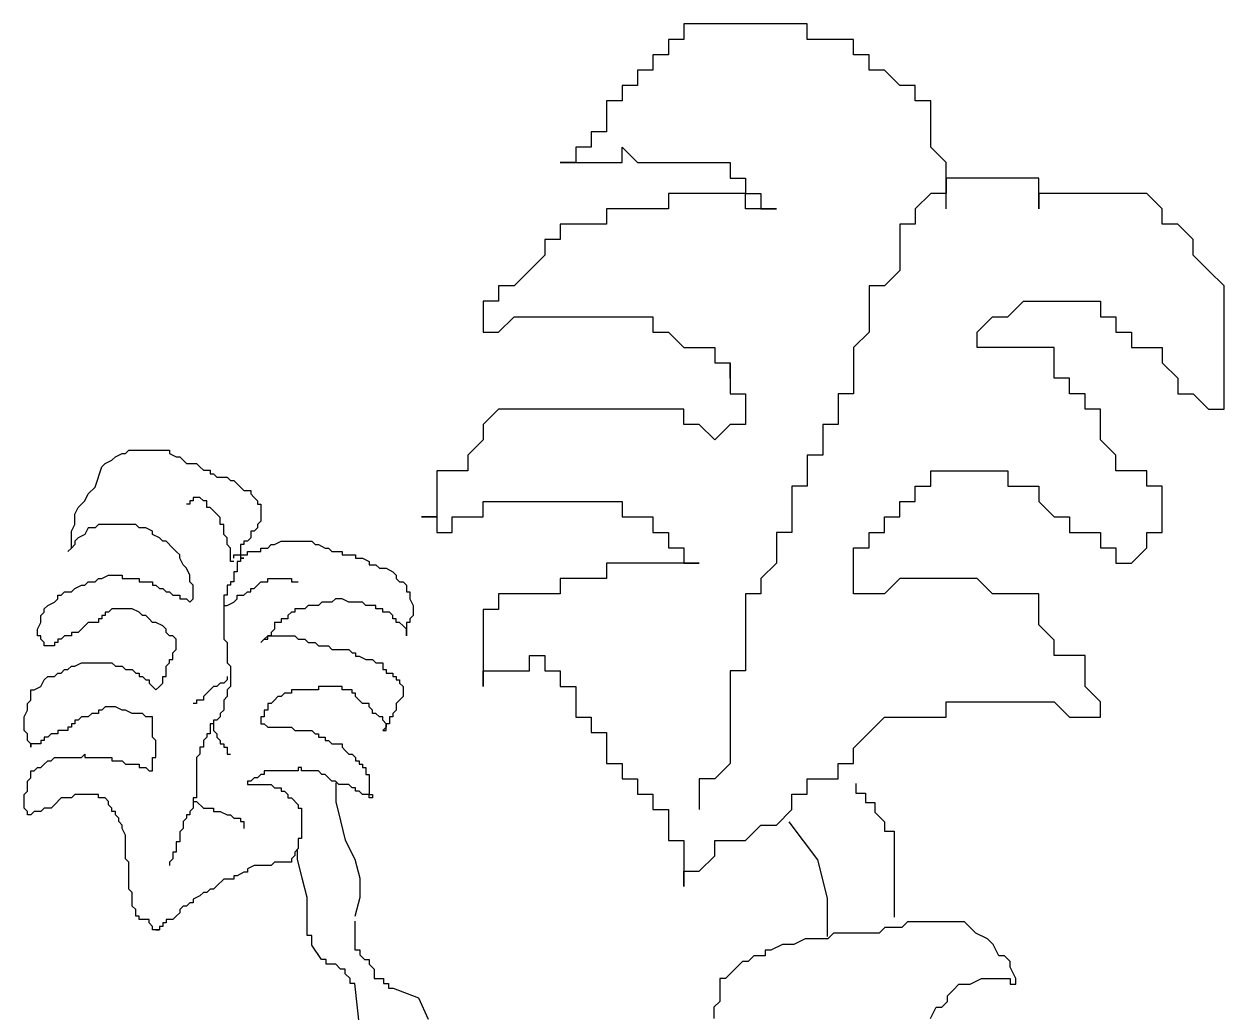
# Model space of a CAD drawing. Header units: millimetres. Extents: x 284148 to 331264, y 78716 to 101523.
# Drawn here: x 317778 to 318758, y 81461 to 82268 of the extents above; entities that cross this region are included whole.
import ezdxf

# ---------------------------------------------------------------- set-up
doc = ezdxf.new("R2010")
doc.units = ezdxf.units.MM

# ---------------------------------------------------------------- blocks, each defined once
blk = doc.blocks.new('A$C3115566C')
at = {"ltscale": 0.02}
for p, q in [((437.46, 1499.71), (437.46, 1491.32)), ((504.65, 1499.71), (437.46, 1499.71)), ((504.65, 1491.32), (504.65, 1499.71)), ((429.06, 1491.32), (429.06, 1482.93)), ((437.46, 1491.32), (429.06, 1491.32)), ((529.84, 1491.32), (504.65, 1491.32)), ((529.84, 1482.93), (529.84, 1491.32)), ((420.66, 1482.93), (420.66, 1474.54)), ((429.06, 1482.93), (420.66, 1482.93)), ((538.24, 1482.93), (529.84, 1482.93)), ((538.24, 1474.54), (538.24, 1482.93)), ((412.27, 1474.54), (412.27, 1466.15)), ((420.66, 1474.54), (412.27, 1474.54)), ((546.64, 1474.54), (538.24, 1474.54)), ((555.04, 1466.15), (546.64, 1474.54)), ((403.87, 1466.15), (403.87, 1457.77)), ((412.27, 1466.15), (403.87, 1466.15)), ((563.44, 1466.15), (555.04, 1466.15)), ((563.44, 1457.77), (563.44, 1466.15)), ((395.47, 1457.77), (395.47, 1440.99)), ((403.87, 1457.77), (395.47, 1457.77)), ((571.84, 1457.77), (563.44, 1457.77)), ((571.84, 1432.6), (571.84, 1457.77)), ((387.07, 1440.99), (387.07, 1432.6)), ((395.47, 1440.99), (387.07, 1440.99)), ((378.67, 1432.6), (378.67, 1424.21)), ((387.07, 1432.6), (378.67, 1432.6)), ((403.87, 1432.6), (412.27, 1424.21)), ((403.87, 1424.21), (403.87, 1432.6)), ((580.23, 1424.21), (571.84, 1432.6)), ((370.27, 1424.21), (403.87, 1424.21)), ((378.67, 1424.21), (370.27, 1424.21)), ((412.27, 1424.21), (462.66, 1424.21)), ((462.66, 1424.21), (462.66, 1415.82)), ((580.23, 1399.05), (580.23, 1424.21)), ((462.66, 1415.82), (471.05, 1415.82)), ((471.05, 1415.82), (471.05, 1407.44)), ((580.23, 1415.82), (580.23, 1407.44)), ((630.62, 1415.82), (580.23, 1415.82)), ((630.62, 1399.05), (630.62, 1415.82)), ((429.06, 1407.44), (429.06, 1399.05)), ((471.05, 1407.44), (429.06, 1407.44)), ((471.05, 1399.05), (471.05, 1407.44)), ((471.05, 1407.44), (479.45, 1407.44)), ((479.45, 1407.44), (479.45, 1399.05)), ((571.84, 1407.44), (563.44, 1399.05)), ((580.23, 1407.44), (571.84, 1407.44)), ((689.41, 1407.44), (630.62, 1407.44)), ((630.62, 1407.44), (630.62, 1399.05)), ((697.81, 1399.05), (689.41, 1407.44)), ((395.47, 1399.05), (395.47, 1390.66)), ((429.06, 1399.05), (395.47, 1399.05)), ((487.85, 1399.05), (471.05, 1399.05)), ((479.45, 1399.05), (487.85, 1399.05)), ((563.44, 1399.05), (563.44, 1390.66)), ((697.81, 1390.66), (697.81, 1399.05)), ((370.27, 1390.66), (370.27, 1382.27)), ((395.47, 1390.66), (370.27, 1390.66)), ((555.04, 1390.66), (555.04, 1365.49)), ((563.44, 1390.66), (555.04, 1390.66)), ((706.21, 1390.66), (697.81, 1390.66)), ((714.61, 1382.27), (706.21, 1390.66)), ((361.87, 1382.27), (361.87, 1373.88)), ((370.27, 1382.27), (361.87, 1382.27)), ((714.61, 1373.88), (714.61, 1382.27)), ((361.87, 1373.88), (353.48, 1365.49)), ((723.01, 1365.49), (714.61, 1373.88)), ((353.48, 1365.49), (345.08, 1357.11)), ((555.04, 1365.49), (546.64, 1357.11)), ((731.41, 1357.11), (723.01, 1365.49)), ((336.68, 1357.11), (336.68, 1348.72)), ((345.08, 1357.11), (336.68, 1357.11)), ((538.24, 1357.11), (538.24, 1331.94)), ((546.64, 1357.11), (538.24, 1357.11)), ((731.41, 1290), (731.41, 1357.11)), ((328.28, 1348.72), (328.28, 1331.94)), ((336.68, 1348.72), (328.28, 1348.72)), ((613.83, 1340.33), (622.23, 1348.72)), ((622.23, 1348.72), (664.22, 1348.72)), ((664.22, 1348.72), (664.22, 1340.33)), ((336.68, 1331.94), (345.08, 1340.33)), ((345.08, 1340.33), (420.66, 1340.33)), ((420.66, 1340.33), (420.66, 1331.94)), ((597.03, 1331.94), (605.43, 1340.33)), ((605.43, 1340.33), (613.83, 1340.33)), ((664.22, 1340.33), (672.62, 1340.33)), ((672.62, 1340.33), (672.62, 1331.94)), ((328.28, 1331.94), (336.68, 1331.94)), ((420.66, 1331.94), (429.06, 1331.94)), ((429.06, 1331.94), (437.46, 1323.55)), ((538.24, 1331.94), (529.84, 1323.55)), ((597.03, 1323.55), (597.03, 1331.94)), ((672.62, 1331.94), (681.02, 1331.94)), ((681.02, 1331.94), (681.02, 1323.55)), ((437.46, 1323.55), (454.26, 1323.55)), ((454.26, 1323.55), (454.26, 1315.16)), ((529.84, 1323.55), (529.84, 1298.39)), ((639.02, 1323.55), (597.03, 1323.55)), ((639.02, 1306.78), (639.02, 1323.55)), ((681.02, 1323.55), (697.81, 1323.55)), ((697.81, 1323.55), (697.81, 1315.16)), ((454.26, 1315.16), (462.66, 1315.16)), ((462.66, 1315.16), (462.66, 1298.39)), ((462.66, 1306.78), (462.66, 1315.16)), ((462.66, 1315.16), (462.66, 1306.78)), ((697.81, 1315.16), (706.21, 1306.78)), ((647.42, 1306.78), (639.02, 1306.78)), ((647.42, 1298.39), (647.42, 1306.78)), ((706.21, 1306.78), (706.21, 1298.39)), ((462.66, 1298.39), (471.05, 1298.39)), ((471.05, 1298.39), (471.05, 1281.61)), ((521.44, 1298.39), (521.44, 1281.61)), ((529.84, 1298.39), (521.44, 1298.39)), ((655.82, 1298.39), (647.42, 1298.39)), ((655.82, 1290), (655.82, 1298.39)), ((706.21, 1298.39), (714.61, 1298.39)), ((714.61, 1298.39), (723.01, 1290)), ((336.68, 1290), (328.28, 1281.61)), ((437.46, 1290), (336.68, 1290)), ((437.46, 1281.61), (437.46, 1290)), ((664.22, 1290), (655.82, 1290)), ((664.22, 1273.22), (664.22, 1290)), ((723.01, 1290), (731.41, 1290)), ((328.28, 1281.61), (328.28, 1273.22)), ((445.86, 1281.61), (437.46, 1281.61)), ((454.26, 1273.22), (445.86, 1281.61)), ((462.66, 1281.61), (454.26, 1273.22)), ((471.05, 1281.61), (462.66, 1281.61)), ((513.05, 1281.61), (513.05, 1264.84)), ((521.44, 1281.61), (513.05, 1281.61)), ((133.68, 1265.86), (135.53, 1267.7)), ((135.53, 1267.7), (157.62, 1267.7)), ((157.62, 1267.7), (157.62, 1265.86)), ((328.28, 1273.22), (319.88, 1264.84)), ((672.62, 1264.84), (664.22, 1273.22)), ((120.79, 1258.5), (122.63, 1260.34)), ((122.63, 1260.34), (126.32, 1262.18)), ((126.32, 1262.18), (128.16, 1264.02)), ((128.16, 1264.02), (131.84, 1265.86)), ((131.84, 1265.86), (133.68, 1265.86)), ((157.62, 1265.86), (161.31, 1264.02)), ((161.31, 1264.02), (163.15, 1264.02)), ((163.15, 1264.02), (164.99, 1262.18)), ((164.99, 1262.18), (166.83, 1260.34)), ((166.83, 1260.34), (172.36, 1260.34)), ((172.36, 1260.34), (174.2, 1258.5)), ((319.88, 1264.84), (319.88, 1256.45)), ((504.65, 1264.84), (504.65, 1248.06)), ((513.05, 1264.84), (504.65, 1264.84)), ((672.62, 1256.45), (672.62, 1264.84)), ((117.11, 1247.47), (120.79, 1258.5)), ((174.2, 1258.5), (176.04, 1256.66)), ((176.04, 1256.66), (179.72, 1256.66)), ((179.72, 1256.66), (179.72, 1254.82)), ((179.72, 1254.82), (181.56, 1254.82)), ((181.56, 1254.82), (183.41, 1252.98)), ((303.09, 1256.45), (303.09, 1231.28)), ((319.88, 1256.45), (303.09, 1256.45)), ((571.84, 1256.45), (613.83, 1256.45)), ((571.84, 1248.06), (571.84, 1256.45)), ((613.83, 1256.45), (613.83, 1248.06)), ((689.41, 1256.45), (672.62, 1256.45)), ((689.41, 1248.06), (689.41, 1256.45)), ((113.43, 1243.79), (117.11, 1247.47)), ((183.41, 1252.98), (188.93, 1252.98)), ((188.93, 1252.98), (190.77, 1251.14)), ((190.77, 1251.14), (192.61, 1251.14)), ((192.61, 1251.14), (194.45, 1249.31)), ((194.45, 1249.31), (196.3, 1247.47)), ((196.3, 1247.47), (198.14, 1245.63)), ((496.25, 1248.06), (496.25, 1222.89)), ((504.65, 1248.06), (496.25, 1248.06)), ((563.44, 1248.06), (571.84, 1248.06)), ((563.44, 1239.67), (563.44, 1248.06)), ((613.83, 1248.06), (630.62, 1248.06)), ((630.62, 1248.06), (630.62, 1239.67)), ((697.81, 1248.06), (689.41, 1248.06)), ((697.81, 1222.89), (697.81, 1248.06)), ((111.58, 1240.11), (113.43, 1243.79)), ((170.51, 1241.95), (170.51, 1240.11)), ((174.2, 1241.95), (170.51, 1241.95)), ((176.04, 1240.11), (174.2, 1241.95)), ((198.14, 1245.63), (201.82, 1245.63)), ((201.82, 1245.63), (201.82, 1243.79)), ((201.82, 1243.79), (203.66, 1241.95)), ((203.66, 1241.95), (205.5, 1240.11)), ((106.06, 1232.75), (107.9, 1236.43)), ((107.9, 1236.43), (111.58, 1240.11)), ((168.67, 1238.27), (166.83, 1238.27)), ((168.67, 1240.11), (168.67, 1238.27)), ((170.51, 1240.11), (168.67, 1240.11)), ((177.88, 1240.11), (176.04, 1240.11)), ((177.88, 1236.43), (177.88, 1240.11)), ((179.72, 1236.43), (177.88, 1236.43)), ((181.56, 1234.59), (179.72, 1236.43)), ((183.41, 1232.75), (181.56, 1234.59)), ((205.5, 1240.11), (205.5, 1238.27)), ((205.5, 1238.27), (207.35, 1238.27)), ((207.35, 1238.27), (207.35, 1229.07)), ((328.28, 1239.67), (403.87, 1239.67)), ((328.28, 1231.28), (328.28, 1239.67)), ((403.87, 1239.67), (403.87, 1231.28)), ((555.04, 1239.67), (563.44, 1239.67)), ((555.04, 1231.28), (555.04, 1239.67)), ((630.62, 1239.67), (639.02, 1231.28)), ((106.06, 1227.23), (106.06, 1232.75)), ((185.25, 1230.91), (183.41, 1232.75)), ((185.25, 1227.23), (185.25, 1230.91)), ((207.35, 1229.07), (205.5, 1227.23)), ((294.69, 1231.28), (303.09, 1231.28)), ((303.09, 1231.28), (294.69, 1231.28)), ((303.09, 1231.28), (303.09, 1222.89)), ((311.48, 1231.28), (328.28, 1231.28)), ((311.48, 1222.89), (311.48, 1231.28)), ((403.87, 1231.28), (420.66, 1231.28)), ((420.66, 1231.28), (420.66, 1222.89)), ((546.64, 1231.28), (555.04, 1231.28)), ((546.64, 1222.89), (546.64, 1231.28)), ((639.02, 1231.28), (647.42, 1231.28)), ((647.42, 1231.28), (647.42, 1222.89)), ((104.22, 1223.55), (106.06, 1227.23)), ((104.22, 1214.36), (104.22, 1223.55)), ((111.58, 1221.72), (107.9, 1219.88)), ((113.43, 1225.39), (111.58, 1221.72)), ((117.11, 1225.39), (113.43, 1225.39)), ((118.95, 1227.23), (117.11, 1225.39)), ((139.21, 1227.23), (118.95, 1227.23)), ((141.05, 1225.39), (139.21, 1227.23)), ((144.73, 1225.39), (141.05, 1225.39)), ((148.42, 1223.55), (144.73, 1225.39)), ((148.42, 1221.72), (148.42, 1223.55)), ((152.1, 1219.88), (148.42, 1221.72)), ((187.09, 1227.23), (185.25, 1227.23)), ((187.09, 1221.72), (187.09, 1227.23)), ((188.93, 1219.88), (187.09, 1221.72)), ((201.82, 1223.55), (201.82, 1219.88)), ((203.66, 1223.55), (201.82, 1223.55)), ((205.5, 1225.39), (203.66, 1223.55)), ((205.5, 1227.23), (205.5, 1225.39)), ((303.09, 1222.89), (311.48, 1222.89)), ((420.66, 1222.89), (429.06, 1222.89)), ((429.06, 1222.89), (429.06, 1214.51)), ((487.85, 1222.89), (487.85, 1206.12)), ((496.25, 1222.89), (487.85, 1222.89)), ((538.24, 1222.89), (546.64, 1222.89)), ((538.24, 1214.51), (538.24, 1222.89)), ((647.42, 1222.89), (664.22, 1222.89)), ((664.22, 1222.89), (664.22, 1214.51)), ((689.41, 1222.89), (697.81, 1222.89)), ((689.41, 1214.51), (689.41, 1222.89)), ((106.06, 1216.2), (104.22, 1214.36)), ((107.9, 1219.88), (106.06, 1218.04)), ((106.06, 1218.04), (106.06, 1216.2)), ((153.94, 1218.04), (152.1, 1219.88)), ((155.78, 1218.04), (153.94, 1218.04)), ((159.47, 1214.36), (155.78, 1218.04)), ((188.93, 1216.2), (188.93, 1219.88)), ((190.77, 1214.36), (188.93, 1216.2)), ((196.3, 1216.2), (196.3, 1208.84)), ((198.14, 1216.2), (196.3, 1216.2)), ((198.14, 1218.04), (198.14, 1216.2)), ((199.98, 1218.04), (198.14, 1218.04)), ((201.82, 1219.88), (199.98, 1218.04)), ((211.03, 1214.36), (212.87, 1216.2)), ((212.87, 1216.2), (214.71, 1216.2)), ((214.71, 1216.2), (218.4, 1218.04)), ((218.4, 1218.04), (234.97, 1218.04)), ((234.97, 1218.04), (236.81, 1216.2)), ((236.81, 1216.2), (238.65, 1216.2)), ((238.65, 1216.2), (242.34, 1214.36)), ((102.38, 1212.52), (104.22, 1214.36)), ((104.22, 1214.36), (102.38, 1212.52)), ((161.31, 1212.52), (159.47, 1214.36)), ((163.15, 1210.68), (161.31, 1212.52)), ((163.15, 1208.84), (163.15, 1210.68)), ((164.99, 1205.16), (163.15, 1208.84)), ((190.77, 1207), (190.77, 1214.36)), ((192.61, 1210.68), (199.98, 1210.68)), ((192.61, 1208.84), (192.61, 1210.68)), ((196.3, 1208.84), (196.3, 1207)), ((198.14, 1208.84), (196.3, 1208.84)), ((196.3, 1208.84), (198.14, 1208.84)), ((199.98, 1212.52), (207.35, 1212.52)), ((199.98, 1210.68), (199.98, 1212.52)), ((207.35, 1214.36), (211.03, 1214.36)), ((207.35, 1212.52), (207.35, 1214.36)), ((242.34, 1214.36), (244.18, 1214.36)), ((244.18, 1214.36), (246.02, 1212.52)), ((246.02, 1212.52), (251.54, 1212.52)), ((251.54, 1212.52), (251.54, 1210.68)), ((251.54, 1210.68), (258.91, 1210.68)), ((258.91, 1210.68), (258.91, 1208.84)), ((258.91, 1208.84), (262.59, 1208.84)), ((262.59, 1208.84), (266.28, 1207)), ((429.06, 1214.51), (437.46, 1214.51)), ((437.46, 1214.51), (437.46, 1206.12)), ((529.84, 1214.51), (538.24, 1214.51)), ((529.84, 1189.34), (529.84, 1214.51)), ((664.22, 1214.51), (672.62, 1214.51)), ((672.62, 1214.51), (672.62, 1206.12)), ((681.02, 1206.12), (689.41, 1214.51)), ((166.83, 1203.32), (164.99, 1205.16)), ((168.67, 1199.64), (166.83, 1203.32)), ((192.61, 1207), (190.77, 1207)), ((192.61, 1201.48), (192.61, 1195.96)), ((194.45, 1201.48), (192.61, 1201.48)), ((194.45, 1207), (194.45, 1201.48)), ((196.3, 1207), (194.45, 1207)), ((266.28, 1207), (266.28, 1205.16)), ((266.28, 1205.16), (269.96, 1205.16)), ((269.96, 1205.16), (271.8, 1203.32)), ((271.8, 1203.32), (275.48, 1203.32)), ((275.48, 1203.32), (279.17, 1201.48)), ((279.17, 1201.48), (281.01, 1199.64)), ((395.47, 1206.12), (395.47, 1197.73)), ((445.86, 1206.12), (395.47, 1206.12)), ((437.46, 1206.12), (445.86, 1206.12)), ((487.85, 1206.12), (479.45, 1197.73)), ((672.62, 1206.12), (681.02, 1206.12)), ((111.58, 1194.13), (113.43, 1195.96)), ((113.43, 1195.96), (117.11, 1195.96)), ((117.11, 1195.96), (118.95, 1197.8)), ((118.95, 1197.8), (120.79, 1197.8)), ((120.79, 1197.8), (124.48, 1199.64)), ((124.48, 1199.64), (131.84, 1199.64)), ((131.84, 1199.64), (131.84, 1197.8)), ((131.84, 1197.8), (141.05, 1197.8)), ((141.05, 1197.8), (141.05, 1195.96)), ((141.05, 1195.96), (148.42, 1195.96)), ((148.42, 1195.96), (148.42, 1194.13)), ((168.67, 1195.96), (168.67, 1199.64)), ((170.51, 1194.13), (168.67, 1195.96)), ((190.77, 1195.96), (190.77, 1194.13)), ((192.61, 1195.96), (190.77, 1195.96)), ((205.5, 1194.13), (207.35, 1195.96)), ((207.35, 1195.96), (211.03, 1195.96)), ((211.03, 1197.8), (223.92, 1197.8)), ((211.03, 1195.96), (211.03, 1197.8)), ((223.92, 1197.8), (223.92, 1195.96)), ((223.92, 1195.96), (227.6, 1195.96)), ((281.01, 1199.64), (281.01, 1197.8)), ((281.01, 1197.8), (282.85, 1195.96)), ((282.85, 1195.96), (284.69, 1195.96)), ((284.69, 1195.96), (286.53, 1194.13)), ((370.27, 1197.73), (370.27, 1189.34)), ((395.47, 1197.73), (370.27, 1197.73)), ((479.45, 1197.73), (479.45, 1189.34)), ((555.04, 1197.73), (546.64, 1189.34)), ((597.03, 1197.73), (555.04, 1197.73)), ((605.43, 1189.34), (597.03, 1197.73)), ((96.85, 1188.61), (98.69, 1188.61)), ((96.85, 1186.77), (96.85, 1188.61)), ((98.69, 1188.61), (100.54, 1190.45)), ((100.54, 1190.45), (104.22, 1190.45)), ((104.22, 1190.45), (106.06, 1192.29)), ((106.06, 1192.29), (109.74, 1194.13)), ((109.74, 1194.13), (111.58, 1194.13)), ((148.42, 1194.13), (150.26, 1194.13)), ((150.26, 1194.13), (152.1, 1192.29)), ((152.1, 1192.29), (153.94, 1192.29)), ((153.94, 1192.29), (155.78, 1190.45)), ((155.78, 1190.45), (157.62, 1190.45)), ((157.62, 1190.45), (159.47, 1188.61)), ((159.47, 1188.61), (163.15, 1188.61)), ((163.15, 1188.61), (163.15, 1186.77)), ((170.51, 1186.77), (170.51, 1194.13)), ((187.09, 1188.61), (187.09, 1164.7)), ((188.93, 1188.61), (187.09, 1188.61)), ((188.93, 1194.13), (188.93, 1188.61)), ((190.77, 1194.13), (188.93, 1194.13)), ((194.45, 1188.61), (198.14, 1188.61)), ((194.45, 1186.77), (194.45, 1188.61)), ((198.14, 1188.61), (199.98, 1190.45)), ((199.98, 1190.45), (201.82, 1190.45)), ((201.82, 1192.29), (203.66, 1192.29)), ((201.82, 1190.45), (201.82, 1192.29)), ((203.66, 1192.29), (205.5, 1194.13)), ((286.53, 1194.13), (286.53, 1190.45)), ((286.53, 1190.45), (288.37, 1190.45)), ((288.37, 1190.45), (288.37, 1186.77)), ((336.68, 1189.34), (336.68, 1180.95)), ((370.27, 1189.34), (336.68, 1189.34)), ((471.05, 1189.34), (471.05, 1147.4)), ((479.45, 1189.34), (471.05, 1189.34)), ((546.64, 1189.34), (529.84, 1189.34)), ((630.62, 1189.34), (605.43, 1189.34)), ((630.62, 1172.56), (630.62, 1189.34)), ((89.49, 1181.25), (91.33, 1183.09)), ((91.33, 1183.09), (95.01, 1184.93)), ((95.01, 1184.93), (96.85, 1186.77)), ((163.15, 1186.77), (166.83, 1186.77)), ((166.83, 1186.77), (168.67, 1184.93)), ((168.67, 1184.93), (170.51, 1186.77)), ((187.09, 1183.09), (188.93, 1183.09)), ((188.93, 1183.09), (192.61, 1184.93)), ((192.61, 1184.93), (194.45, 1186.77)), ((233.13, 1183.09), (231.29, 1181.25)), ((238.65, 1183.09), (233.13, 1183.09)), ((240.49, 1184.93), (238.65, 1183.09)), ((246.02, 1184.93), (240.49, 1184.93)), ((247.86, 1186.77), (246.02, 1184.93)), ((251.54, 1186.77), (247.86, 1186.77)), ((255.23, 1184.93), (251.54, 1186.77)), ((262.59, 1184.93), (255.23, 1184.93)), ((264.43, 1183.09), (262.59, 1184.93)), ((269.96, 1183.09), (264.43, 1183.09)), ((269.96, 1181.25), (269.96, 1183.09)), ((288.37, 1186.77), (290.22, 1183.09)), ((290.22, 1183.09), (290.22, 1177.57)), ((87.64, 1177.57), (89.49, 1179.41)), ((87.64, 1173.89), (87.64, 1177.57)), ((89.49, 1179.41), (89.49, 1181.25)), ((118.95, 1175.73), (118.95, 1173.89)), ((120.79, 1175.73), (118.95, 1175.73)), ((120.79, 1177.57), (120.79, 1175.73)), ((122.63, 1177.57), (120.79, 1177.57)), ((122.63, 1179.41), (122.63, 1177.57)), ((124.48, 1179.41), (122.63, 1179.41)), ((126.32, 1181.25), (124.48, 1179.41)), ((137.37, 1181.25), (126.32, 1181.25)), ((141.05, 1179.41), (137.37, 1181.25)), ((142.89, 1177.57), (141.05, 1179.41)), ((144.73, 1177.57), (142.89, 1177.57)), ((146.57, 1175.73), (144.73, 1177.57)), ((148.42, 1173.89), (146.57, 1175.73)), ((218.4, 1175.73), (218.4, 1173.89)), ((222.08, 1175.73), (218.4, 1175.73)), ((223.92, 1179.41), (222.08, 1177.57)), ((222.08, 1177.57), (222.08, 1175.73)), ((225.76, 1179.41), (223.92, 1179.41)), ((225.76, 1181.25), (225.76, 1179.41)), ((231.29, 1181.25), (225.76, 1181.25)), ((273.64, 1181.25), (269.96, 1181.25)), ((273.64, 1179.41), (273.64, 1181.25)), ((277.33, 1179.41), (273.64, 1179.41)), ((279.17, 1177.57), (277.33, 1179.41)), ((279.17, 1175.73), (279.17, 1177.57)), ((281.01, 1175.73), (279.17, 1175.73)), ((281.01, 1173.89), (281.01, 1175.73)), ((290.22, 1177.57), (288.37, 1175.73)), ((288.37, 1175.73), (288.37, 1173.89)), ((328.28, 1180.95), (328.28, 1139.01)), ((336.68, 1180.95), (328.28, 1180.95)), ((85.8, 1170.21), (87.64, 1173.89)), ((85.8, 1166.54), (85.8, 1170.21)), ((109.74, 1170.21), (107.9, 1168.37)), ((111.58, 1172.05), (109.74, 1170.21)), ((113.43, 1173.89), (111.58, 1172.05)), ((118.95, 1173.89), (113.43, 1173.89)), ((150.26, 1173.89), (148.42, 1173.89)), ((153.94, 1172.05), (150.26, 1173.89)), ((155.78, 1170.21), (153.94, 1172.05)), ((155.78, 1168.37), (155.78, 1170.21)), ((214.71, 1170.21), (212.87, 1168.37)), ((214.71, 1173.89), (214.71, 1170.21)), ((218.4, 1173.89), (214.71, 1173.89)), ((282.85, 1173.89), (281.01, 1173.89)), ((284.69, 1172.05), (282.85, 1173.89)), ((286.53, 1170.21), (284.69, 1172.05)), ((286.53, 1173.89), (286.53, 1166.54)), ((288.37, 1173.89), (286.53, 1173.89)), ((286.53, 1166.54), (286.53, 1170.21)), ((639.02, 1164.18), (630.62, 1172.56)), ((87.64, 1166.54), (85.8, 1166.54)), ((87.64, 1164.7), (87.64, 1166.54)), ((89.49, 1162.86), (87.64, 1164.7)), ((89.49, 1161.02), (89.49, 1162.86)), ((95.01, 1162.86), (95.01, 1161.02)), ((96.85, 1162.86), (95.01, 1162.86)), ((96.85, 1164.7), (96.85, 1162.86)), ((98.69, 1164.7), (96.85, 1164.7)), ((100.54, 1166.54), (98.69, 1164.7)), ((104.22, 1166.54), (100.54, 1166.54)), ((104.22, 1168.37), (104.22, 1166.54)), ((107.9, 1168.37), (104.22, 1168.37)), ((157.62, 1166.54), (155.78, 1168.37)), ((159.47, 1166.54), (157.62, 1166.54)), ((161.31, 1164.7), (159.47, 1166.54)), ((161.31, 1159.18), (161.31, 1164.7)), ((187.09, 1164.7), (188.93, 1162.86)), ((188.93, 1162.86), (188.93, 1151.82)), ((207.35, 1162.86), (209.19, 1164.7)), ((209.19, 1164.7), (207.35, 1162.86)), ((211.03, 1166.54), (209.19, 1164.7)), ((209.19, 1164.7), (211.03, 1164.7)), ((211.03, 1166.54), (225.76, 1166.54)), ((211.03, 1164.7), (211.03, 1166.54)), ((212.87, 1166.54), (211.03, 1166.54)), ((212.87, 1168.37), (212.87, 1166.54)), ((225.76, 1166.54), (227.6, 1164.7)), ((227.6, 1164.7), (231.29, 1164.7)), ((231.29, 1164.7), (233.13, 1162.86)), ((233.13, 1162.86), (236.81, 1162.86)), ((236.81, 1162.86), (238.65, 1161.02)), ((639.02, 1155.79), (639.02, 1164.18)), ((95.01, 1161.02), (89.49, 1161.02)), ((159.47, 1157.34), (161.31, 1159.18)), ((159.47, 1153.66), (159.47, 1157.34)), ((238.65, 1161.02), (244.18, 1161.02)), ((244.18, 1161.02), (246.02, 1159.18)), ((246.02, 1159.18), (255.23, 1159.18)), ((255.23, 1159.18), (257.07, 1157.34)), ((257.07, 1157.34), (258.91, 1157.34)), ((258.91, 1157.34), (258.91, 1155.5)), ((353.48, 1155.79), (361.87, 1155.79)), ((353.48, 1147.4), (353.48, 1155.79)), ((361.87, 1155.79), (361.87, 1147.4)), ((655.82, 1155.79), (639.02, 1155.79)), ((655.82, 1139.01), (655.82, 1155.79)), ((102.38, 1148.14), (104.22, 1149.98)), ((104.22, 1149.98), (106.06, 1149.98)), ((106.06, 1149.98), (109.74, 1151.82)), ((109.74, 1151.82), (126.32, 1151.82)), ((126.32, 1151.82), (128.16, 1149.98)), ((128.16, 1149.98), (131.84, 1149.98)), ((131.84, 1149.98), (133.68, 1148.14)), ((155.78, 1149.98), (157.62, 1151.82)), ((155.78, 1144.46), (155.78, 1149.98)), ((157.62, 1153.66), (159.47, 1153.66)), ((157.62, 1151.82), (157.62, 1153.66)), ((188.93, 1151.82), (190.77, 1149.98)), ((190.77, 1149.98), (190.77, 1138.95)), ((258.91, 1155.5), (260.75, 1155.5)), ((260.75, 1155.5), (264.43, 1153.66)), ((264.43, 1153.66), (268.12, 1153.66)), ((268.12, 1153.66), (269.96, 1151.82)), ((269.96, 1151.82), (273.64, 1151.82)), ((273.64, 1151.82), (273.64, 1148.14)), ((89.49, 1142.62), (91.33, 1144.46)), ((91.33, 1144.46), (95.01, 1144.46)), ((95.01, 1144.46), (96.85, 1146.3)), ((96.85, 1146.3), (98.69, 1146.3)), ((98.69, 1146.3), (100.54, 1148.14)), ((100.54, 1148.14), (102.38, 1148.14)), ((133.68, 1148.14), (137.37, 1148.14)), ((137.37, 1148.14), (139.21, 1146.3)), ((139.21, 1146.3), (141.05, 1146.3)), ((141.05, 1146.3), (141.05, 1144.46)), ((141.05, 1144.46), (142.89, 1144.46)), ((142.89, 1144.46), (144.73, 1142.62)), ((153.94, 1144.46), (155.78, 1144.46)), ((153.94, 1140.79), (153.94, 1144.46)), ((188.93, 1144.46), (188.93, 1142.62)), ((273.64, 1148.14), (275.48, 1148.14)), ((275.48, 1148.14), (275.48, 1146.3)), ((275.48, 1146.3), (279.17, 1146.3)), ((279.17, 1146.3), (279.17, 1144.46)), ((279.17, 1144.46), (281.01, 1144.46)), ((281.01, 1144.46), (281.01, 1142.62)), ((328.28, 1147.4), (353.48, 1147.4)), ((328.28, 1139.01), (328.28, 1147.4)), ((361.87, 1147.4), (370.27, 1147.4)), ((370.27, 1147.4), (370.27, 1139.01)), ((462.66, 1147.4), (462.66, 1097.07)), ((471.05, 1147.4), (462.66, 1147.4)), ((82.12, 1137.11), (83.96, 1137.11)), ((82.12, 1131.59), (82.12, 1137.11)), ((83.96, 1137.11), (87.64, 1138.95)), ((87.64, 1138.95), (89.49, 1142.62)), ((144.73, 1142.62), (146.57, 1142.62)), ((146.57, 1142.62), (146.57, 1140.79)), ((146.57, 1140.79), (150.26, 1137.11)), ((150.26, 1137.11), (152.1, 1138.95)), ((152.1, 1138.95), (153.94, 1140.79)), ((179.72, 1137.11), (177.88, 1135.27)), ((181.56, 1138.95), (179.72, 1137.11)), ((183.41, 1138.95), (181.56, 1138.95)), ((185.25, 1140.79), (183.41, 1138.95)), ((187.09, 1140.79), (185.25, 1140.79)), ((188.93, 1142.62), (187.09, 1140.79)), ((190.77, 1138.95), (188.93, 1137.11)), ((188.93, 1137.11), (188.93, 1133.43)), ((223.92, 1137.11), (223.92, 1135.27)), ((238.65, 1137.11), (223.92, 1137.11)), ((238.65, 1138.95), (238.65, 1137.11)), ((251.54, 1138.95), (238.65, 1138.95)), ((251.54, 1137.11), (251.54, 1138.95)), ((257.07, 1137.11), (251.54, 1137.11)), ((257.07, 1135.27), (257.07, 1137.11)), ((281.01, 1142.62), (282.85, 1142.62)), ((282.85, 1142.62), (282.85, 1140.79)), ((282.85, 1140.79), (284.69, 1138.95)), ((284.69, 1138.95), (284.69, 1133.43)), ((370.27, 1139.01), (378.67, 1139.01)), ((378.67, 1139.01), (378.67, 1122.24)), ((664.22, 1130.62), (655.82, 1139.01)), ((80.28, 1129.75), (82.12, 1131.59)), ((80.28, 1126.07), (80.28, 1129.75)), ((172.36, 1129.75), (170.51, 1129.75)), ((172.36, 1131.59), (172.36, 1129.75)), ((176.04, 1131.59), (172.36, 1131.59)), ((177.88, 1135.27), (176.04, 1133.43)), ((176.04, 1133.43), (176.04, 1131.59)), ((188.93, 1133.43), (187.09, 1131.59)), ((187.09, 1131.59), (187.09, 1126.07)), ((211.03, 1129.75), (211.03, 1126.07)), ((212.87, 1129.75), (211.03, 1129.75)), ((214.71, 1131.59), (212.87, 1129.75)), ((216.55, 1133.43), (214.71, 1131.59)), ((218.4, 1133.43), (216.55, 1133.43)), ((220.24, 1135.27), (218.4, 1133.43)), ((223.92, 1135.27), (220.24, 1135.27)), ((258.91, 1135.27), (257.07, 1135.27)), ((258.91, 1133.43), (258.91, 1135.27)), ((260.75, 1131.59), (258.91, 1133.43)), ((262.59, 1129.75), (260.75, 1131.59)), ((266.28, 1129.75), (262.59, 1129.75)), ((266.28, 1127.91), (266.28, 1129.75)), ((284.69, 1133.43), (281.01, 1129.75)), ((281.01, 1129.75), (281.01, 1126.07)), ((580.23, 1130.62), (639.02, 1130.62)), ((580.23, 1122.24), (580.23, 1130.62)), ((639.02, 1130.62), (647.42, 1122.24)), ((664.22, 1122.24), (664.22, 1130.62)), ((78.44, 1122.39), (80.28, 1126.07)), ((115.27, 1124.23), (113.43, 1122.39)), ((118.95, 1124.23), (115.27, 1124.23)), ((118.95, 1126.07), (118.95, 1124.23)), ((120.79, 1126.07), (118.95, 1126.07)), ((122.63, 1127.91), (120.79, 1126.07)), ((128.16, 1127.91), (122.63, 1127.91)), ((131.84, 1126.07), (128.16, 1127.91)), ((133.68, 1126.07), (131.84, 1126.07)), ((137.37, 1124.23), (133.68, 1126.07)), ((142.89, 1124.23), (137.37, 1124.23)), ((144.73, 1122.39), (142.89, 1124.23)), ((187.09, 1126.07), (185.25, 1124.23)), ((185.25, 1124.23), (185.25, 1122.39)), ((209.19, 1126.07), (209.19, 1122.39)), ((211.03, 1126.07), (209.19, 1126.07)), ((268.12, 1126.07), (266.28, 1127.91)), ((268.12, 1124.23), (268.12, 1126.07)), ((269.96, 1124.23), (268.12, 1124.23)), ((271.8, 1122.39), (269.96, 1124.23)), ((281.01, 1126.07), (279.17, 1124.23)), ((279.17, 1124.23), (279.17, 1122.39)), ((78.44, 1115.03), (78.44, 1122.39)), ((102.38, 1116.87), (102.38, 1115.03)), ((104.22, 1116.87), (102.38, 1116.87)), ((104.22, 1118.71), (104.22, 1116.87)), ((106.06, 1118.71), (104.22, 1118.71)), ((106.06, 1120.55), (106.06, 1118.71)), ((107.9, 1120.55), (106.06, 1120.55)), ((109.74, 1122.39), (107.9, 1120.55)), ((113.43, 1122.39), (109.74, 1122.39)), ((148.42, 1122.39), (144.73, 1122.39)), ((148.42, 1111.36), (148.42, 1122.39)), ((179.72, 1118.71), (179.72, 1113.2)), ((181.56, 1118.71), (179.72, 1118.71)), ((181.56, 1120.55), (181.56, 1118.71)), ((183.41, 1120.55), (181.56, 1120.55)), ((181.56, 1118.71), (181.56, 1115.03)), ((185.25, 1122.39), (183.41, 1120.55)), ((207.35, 1122.39), (207.35, 1118.71)), ((209.19, 1122.39), (207.35, 1122.39)), ((207.35, 1118.71), (209.19, 1118.71)), ((209.19, 1118.71), (211.03, 1116.87)), ((211.03, 1116.87), (223.92, 1116.87)), ((223.92, 1116.87), (225.76, 1115.03)), ((273.64, 1122.39), (271.8, 1122.39)), ((273.64, 1120.55), (273.64, 1122.39)), ((275.48, 1118.71), (273.64, 1120.55)), ((275.48, 1116.87), (273.64, 1115.03)), ((275.48, 1115.03), (275.48, 1118.71)), ((275.48, 1118.71), (275.48, 1116.87)), ((277.33, 1118.71), (275.48, 1118.71)), ((277.33, 1122.39), (277.33, 1118.71)), ((279.17, 1122.39), (277.33, 1122.39)), ((378.67, 1122.24), (387.07, 1122.24)), ((387.07, 1122.24), (387.07, 1113.85)), ((538.24, 1113.85), (546.64, 1122.24)), ((546.64, 1122.24), (580.23, 1122.24)), ((647.42, 1122.24), (664.22, 1122.24)), ((80.28, 1113.2), (78.44, 1115.03)), ((80.28, 1109.52), (80.28, 1113.2)), ((89.49, 1111.36), (89.49, 1109.52)), ((91.33, 1111.36), (89.49, 1111.36)), ((93.17, 1113.2), (91.33, 1111.36)), ((96.85, 1113.2), (93.17, 1113.2)), ((96.85, 1115.03), (96.85, 1113.2)), ((102.38, 1115.03), (96.85, 1115.03)), ((150.26, 1109.52), (148.42, 1111.36)), ((177.88, 1111.36), (176.04, 1109.52)), ((177.88, 1113.2), (177.88, 1111.36)), ((179.72, 1113.2), (177.88, 1113.2)), ((181.56, 1115.03), (183.41, 1113.2)), ((183.41, 1113.2), (183.41, 1111.36)), ((183.41, 1111.36), (185.25, 1109.52)), ((225.76, 1115.03), (234.97, 1115.03)), ((234.97, 1115.03), (236.81, 1113.2)), ((236.81, 1113.2), (238.65, 1113.2)), ((238.65, 1113.2), (238.65, 1111.36)), ((238.65, 1111.36), (242.34, 1111.36)), ((242.34, 1111.36), (242.34, 1109.52)), ((273.64, 1115.03), (275.48, 1115.03)), ((387.07, 1113.85), (395.47, 1113.85)), ((395.47, 1113.85), (395.47, 1097.07)), ((529.84, 1105.46), (538.24, 1113.85)), ((82.12, 1107.68), (80.28, 1109.52)), ((82.12, 1105.84), (82.12, 1107.68)), ((82.12, 1107.68), (82.12, 1105.84)), ((87.64, 1107.68), (82.12, 1107.68)), ((87.64, 1109.52), (87.64, 1107.68)), ((89.49, 1109.52), (87.64, 1109.52)), ((150.26, 1100.32), (150.26, 1109.52)), ((174.2, 1105.84), (174.2, 1102.16)), ((176.04, 1105.84), (174.2, 1105.84)), ((176.04, 1109.52), (176.04, 1105.84)), ((185.25, 1109.52), (185.25, 1107.68)), ((185.25, 1107.68), (187.09, 1107.68)), ((187.09, 1107.68), (187.09, 1105.84)), ((187.09, 1105.84), (188.93, 1105.84)), ((188.93, 1105.84), (188.93, 1102.16)), ((242.34, 1109.52), (244.18, 1109.52)), ((244.18, 1109.52), (246.02, 1107.68)), ((246.02, 1107.68), (251.54, 1107.68)), ((251.54, 1107.68), (251.54, 1105.84)), ((251.54, 1105.84), (253.38, 1104)), ((253.38, 1104), (255.23, 1102.16)), ((529.84, 1097.07), (529.84, 1105.46)), ((89.49, 1096.64), (91.33, 1098.48)), ((91.33, 1098.48), (93.17, 1098.48)), ((93.17, 1098.48), (95.01, 1100.32)), ((95.01, 1100.32), (109.74, 1100.32)), ((109.74, 1100.32), (111.58, 1102.16)), ((111.58, 1102.16), (111.58, 1100.32)), ((111.58, 1100.32), (126.32, 1100.32)), ((126.32, 1100.32), (126.32, 1098.48)), ((126.32, 1098.48), (131.84, 1098.48)), ((131.84, 1098.48), (133.68, 1096.64)), ((148.42, 1100.32), (150.26, 1100.32)), ((148.42, 1092.96), (148.42, 1100.32)), ((174.2, 1102.16), (172.36, 1100.32)), ((172.36, 1100.32), (172.36, 1078.25)), ((188.93, 1102.16), (190.77, 1102.16)), ((255.23, 1102.16), (257.07, 1102.16)), ((257.07, 1102.16), (258.91, 1100.32)), ((258.91, 1100.32), (258.91, 1098.48)), ((258.91, 1098.48), (260.75, 1098.48)), ((260.75, 1098.48), (260.75, 1096.64)), ((395.47, 1097.07), (403.87, 1097.07)), ((403.87, 1097.07), (403.87, 1088.68)), ((462.66, 1097.07), (454.26, 1088.68)), ((521.44, 1097.07), (529.84, 1097.07)), ((521.44, 1088.68), (521.44, 1097.07)), ((82.12, 1092.96), (83.96, 1092.96)), ((82.12, 1089.28), (82.12, 1092.96)), ((83.96, 1092.96), (85.8, 1094.8)), ((85.8, 1094.8), (87.64, 1094.8)), ((87.64, 1094.8), (89.49, 1096.64)), ((133.68, 1096.64), (141.05, 1096.64)), ((141.05, 1096.64), (141.05, 1094.8)), ((141.05, 1094.8), (144.73, 1094.8)), ((144.73, 1094.8), (146.57, 1092.96)), ((146.57, 1092.96), (148.42, 1092.96)), ((207.35, 1091.12), (205.5, 1089.28)), ((209.19, 1091.12), (207.35, 1091.12)), ((209.19, 1092.96), (209.19, 1091.12)), ((227.6, 1092.96), (209.19, 1092.96)), ((227.6, 1094.8), (227.6, 1092.96)), ((229.44, 1094.8), (227.6, 1094.8)), ((229.44, 1092.96), (229.44, 1094.8)), ((238.65, 1092.96), (229.44, 1092.96)), ((240.49, 1091.12), (238.65, 1092.96)), ((242.34, 1091.12), (240.49, 1091.12)), ((244.18, 1089.28), (242.34, 1091.12)), ((260.75, 1096.64), (262.59, 1096.64)), ((262.59, 1096.64), (262.59, 1094.8)), ((262.59, 1094.8), (264.43, 1094.8)), ((264.43, 1094.8), (264.43, 1091.12)), ((264.43, 1091.12), (266.28, 1091.12)), ((266.28, 1091.12), (266.28, 1080.09)), ((80.28, 1087.44), (82.12, 1089.28)), ((80.28, 1081.93), (80.28, 1087.44)), ((199.98, 1087.44), (199.98, 1085.61)), ((201.82, 1087.44), (199.98, 1087.44)), ((199.98, 1085.61), (212.87, 1085.61)), ((203.66, 1089.28), (201.82, 1087.44)), ((205.5, 1089.28), (203.66, 1089.28)), ((212.87, 1085.61), (214.71, 1083.77)), ((246.02, 1087.44), (244.18, 1089.28)), ((247.86, 1087.44), (246.02, 1087.44)), ((249.7, 1085.61), (247.86, 1087.44)), ((248.07, 1086.55), (248.07, 1076.15)), ((255.23, 1085.61), (249.7, 1085.61)), ((257.07, 1083.77), (255.23, 1085.61)), ((403.87, 1088.68), (412.27, 1088.68)), ((412.27, 1088.68), (412.27, 1080.29)), ((445.86, 1088.68), (445.86, 1071.91)), ((454.26, 1088.68), (445.86, 1088.68)), ((504.65, 1088.68), (521.44, 1088.68)), ((504.65, 1080.29), (504.65, 1088.68)), ((531.09, 1086.13), (531.09, 1080.93)), ((78.44, 1080.09), (80.28, 1081.93)), ((78.44, 1072.73), (78.44, 1080.09)), ((98.69, 1078.25), (95.01, 1074.57)), ((104.22, 1078.25), (98.69, 1078.25)), ((106.06, 1080.09), (104.22, 1078.25)), ((118.95, 1080.09), (106.06, 1080.09)), ((118.95, 1078.25), (118.95, 1080.09)), ((122.63, 1078.25), (118.95, 1078.25)), ((124.48, 1076.41), (122.63, 1078.25)), ((170.51, 1078.25), (170.51, 1072.73)), ((172.36, 1078.25), (170.51, 1078.25)), ((214.71, 1083.77), (218.4, 1083.77)), ((218.4, 1083.77), (218.4, 1081.93)), ((218.4, 1081.93), (220.24, 1081.93)), ((220.24, 1081.93), (222.08, 1080.09)), ((222.08, 1080.09), (222.08, 1078.25)), ((222.08, 1078.25), (223.92, 1078.25)), ((223.92, 1078.25), (227.6, 1074.57)), ((258.91, 1083.77), (257.07, 1083.77)), ((258.91, 1081.93), (258.91, 1083.77)), ((260.75, 1081.93), (258.91, 1081.93)), ((262.59, 1080.09), (260.75, 1081.93)), ((266.28, 1080.09), (262.59, 1080.09)), ((266.28, 1078.25), (266.28, 1080.09)), ((266.28, 1080.09), (268.12, 1080.09)), ((268.12, 1078.25), (266.28, 1078.25)), ((268.12, 1080.09), (268.12, 1078.25)), ((412.27, 1080.29), (420.66, 1080.29)), ((420.66, 1080.29), (420.66, 1071.91)), ((496.25, 1080.29), (504.65, 1080.29)), ((496.25, 1071.91), (496.25, 1080.29)), ((531.09, 1080.93), (536.29, 1080.93)), ((536.29, 1080.93), (536.29, 1075.72)), ((80.28, 1070.89), (78.44, 1072.73)), ((80.28, 1069.05), (80.28, 1070.89)), ((83.96, 1070.89), (82.12, 1069.05)), ((87.64, 1070.89), (83.96, 1070.89)), ((89.49, 1072.73), (87.64, 1070.89)), ((93.17, 1072.73), (89.49, 1072.73)), ((95.01, 1074.57), (93.17, 1072.73)), ((124.48, 1074.57), (124.48, 1076.41)), ((126.32, 1072.73), (124.48, 1074.57)), ((126.32, 1070.89), (126.32, 1072.73)), ((128.16, 1070.89), (126.32, 1070.89)), ((128.16, 1069.05), (128.16, 1070.89)), ((170.51, 1072.73), (168.67, 1070.89)), ((168.67, 1070.89), (168.67, 1069.05)), ((170.51, 1076.41), (172.36, 1076.41)), ((172.36, 1076.41), (176.04, 1072.73)), ((176.04, 1072.73), (181.56, 1072.73)), ((181.56, 1072.73), (181.56, 1070.89)), ((181.56, 1070.89), (185.25, 1070.89)), ((185.25, 1070.89), (188.93, 1069.05)), ((227.6, 1074.57), (227.6, 1072.73)), ((227.6, 1072.73), (229.44, 1072.73)), ((229.44, 1072.73), (229.44, 1056.18)), ((248.07, 1076.15), (250.67, 1065.74)), ((420.66, 1071.91), (429.06, 1071.91)), ((429.06, 1071.91), (429.06, 1055.13)), ((487.85, 1063.52), (496.25, 1071.91)), ((536.29, 1075.72), (541.5, 1075.72)), ((541.5, 1075.72), (541.5, 1070.52)), ((82.12, 1069.05), (80.28, 1069.05)), ((130, 1067.21), (128.16, 1069.05)), ((130, 1065.37), (130, 1067.21)), ((131.84, 1063.53), (130, 1065.37)), ((166.83, 1067.21), (164.99, 1065.37)), ((164.99, 1065.37), (164.99, 1061.69)), ((166.83, 1069.05), (166.83, 1067.21)), ((168.67, 1069.05), (166.83, 1069.05)), ((188.93, 1069.05), (190.77, 1069.05)), ((190.77, 1069.05), (192.61, 1067.21)), ((192.61, 1067.21), (196.3, 1067.21)), ((196.3, 1067.21), (196.3, 1065.37)), ((196.3, 1065.37), (198.14, 1065.37)), ((198.14, 1065.37), (198.14, 1061.69)), ((250.67, 1065.74), (253.27, 1055.34)), ((494.63, 1065.32), (510.25, 1044.51)), ((541.5, 1070.52), (546.71, 1065.32)), ((546.71, 1065.32), (546.71, 1060.12)), ((131.84, 1061.69), (131.84, 1063.53)), ((133.68, 1058.02), (131.84, 1061.69)), ((133.68, 1045.14), (133.68, 1058.02)), ((164.99, 1061.69), (163.15, 1059.85)), ((163.15, 1059.85), (163.15, 1054.34)), ((471.05, 1055.13), (479.45, 1063.52)), ((479.45, 1063.52), (487.85, 1063.52)), ((546.71, 1060.12), (551.92, 1060.12)), ((551.92, 1060.12), (551.92, 1013.3)), ((161.31, 1054.34), (161.31, 1048.82)), ((163.15, 1054.34), (161.31, 1054.34)), ((227.6, 1056.18), (227.6, 1050.66)), ((229.44, 1056.18), (227.6, 1056.18)), ((253.27, 1055.34), (258.48, 1044.94)), ((429.06, 1055.13), (437.46, 1055.13)), ((437.46, 1055.13), (437.46, 1029.96)), ((454.26, 1055.13), (471.05, 1055.13)), ((454.26, 1046.74), (454.26, 1055.13)), ((135.53, 1043.3), (133.68, 1045.14)), ((159.47, 1045.14), (157.62, 1043.3)), ((159.47, 1048.82), (159.47, 1045.14)), ((161.31, 1048.82), (159.47, 1048.82)), ((225.76, 1046.98), (223.92, 1045.14)), ((223.92, 1045.14), (223.92, 1043.3)), ((227.6, 1050.66), (225.76, 1048.82)), ((225.76, 1048.82), (225.76, 1046.98)), ((227.23, 1044.94), (227.23, 1050.14)), ((229.84, 1034.53), (227.23, 1044.94)), ((258.48, 1044.94), (261.09, 1034.53)), ((445.86, 1038.35), (454.26, 1046.74)), ((135.53, 1028.59), (135.53, 1043.3)), ((157.62, 1043.3), (157.62, 1041.46)), ((203.66, 1041.46), (199.98, 1039.62)), ((199.98, 1039.62), (199.98, 1037.78)), ((212.87, 1041.46), (203.66, 1041.46)), ((214.71, 1043.3), (212.87, 1041.46)), ((223.92, 1043.3), (214.71, 1043.3)), ((437.46, 1038.35), (445.86, 1038.35)), ((437.46, 1029.96), (437.46, 1038.35)), ((510.25, 1044.51), (515.46, 1023.71)), ((187.09, 1034.1), (183.41, 1030.43)), ((192.61, 1034.1), (187.09, 1034.1)), ((192.61, 1035.94), (192.61, 1034.1)), ((194.45, 1035.94), (192.61, 1035.94)), ((198.14, 1037.78), (194.45, 1035.94)), ((199.98, 1037.78), (198.14, 1037.78)), ((232.44, 1024.13), (229.84, 1034.53)), ((261.09, 1034.53), (261.09, 1024.13)), ((137.37, 1026.75), (135.53, 1028.59)), ((137.37, 1019.39), (137.37, 1026.75)), ((176.04, 1026.75), (174.2, 1024.91)), ((177.88, 1026.75), (176.04, 1026.75)), ((179.72, 1028.59), (177.88, 1026.75)), ((181.56, 1028.59), (179.72, 1028.59)), ((183.41, 1030.43), (181.56, 1028.59)), ((139.21, 1017.55), (137.37, 1019.39)), ((164.99, 1019.39), (163.15, 1017.55)), ((166.83, 1019.39), (164.99, 1019.39)), ((168.67, 1021.23), (166.83, 1019.39)), ((170.51, 1021.23), (168.67, 1021.23)), ((174.2, 1024.91), (170.51, 1023.07)), ((170.51, 1023.07), (170.51, 1021.23)), ((232.44, 1013.73), (232.44, 1024.13)), ((261.09, 1024.13), (258.48, 1013.73)), ((515.46, 1023.71), (515.46, 1002.9)), ((139.21, 1013.87), (139.21, 1017.55)), ((141.05, 1013.87), (139.21, 1013.87)), ((141.05, 1012.03), (141.05, 1013.87)), ((161.31, 1013.87), (159.47, 1012.03)), ((163.15, 1015.71), (161.31, 1013.87)), ((163.15, 1017.55), (163.15, 1015.71)), ((232.44, 1008.52), (232.44, 1013.73)), ((146.57, 1012.03), (141.05, 1012.03)), ((146.57, 1010.19), (146.57, 1012.03)), ((148.42, 1008.35), (146.57, 1010.19)), ((148.42, 1006.51), (148.42, 1008.35)), ((152.1, 1006.51), (148.42, 1006.51)), ((150.26, 1006.51), (152.1, 1006.51)), ((152.1, 1006.51), (150.26, 1006.51)), ((152.1, 1008.35), (152.1, 1006.51)), ((153.94, 1008.35), (152.1, 1008.35)), ((153.94, 1010.19), (153.94, 1008.35)), ((155.78, 1010.19), (153.94, 1010.19)), ((155.78, 1012.03), (155.78, 1010.19)), ((159.47, 1012.03), (155.78, 1012.03)), ((232.44, 1003.32), (232.44, 1008.52)), ((258.48, 1011.12), (258.48, 995.52)), ((546.86, 1007.74), (543.76, 1004.64)), ((556.15, 1007.74), (546.86, 1007.74)), ((559.25, 1010.83), (556.15, 1007.74)), ((590.24, 1010.83), (559.25, 1010.83)), ((593.34, 1007.74), (590.24, 1010.83)), ((596.44, 1004.64), (593.34, 1007.74)), ((235.05, 1003.32), (232.44, 1003.32)), ((235.05, 998.12), (235.05, 1003.32)), ((503.47, 1001.55), (497.28, 998.45)), ((515.87, 1001.55), (503.47, 1001.55)), ((518.97, 1004.64), (515.87, 1001.55)), ((543.76, 1004.64), (518.97, 1004.64)), ((602.63, 1001.55), (596.44, 1004.64)), ((605.73, 998.45), (602.63, 1001.55)), ((240.25, 990.32), (235.05, 998.12)), ((258.48, 995.52), (261.09, 995.52)), ((261.09, 995.52), (261.09, 992.92)), ((261.09, 992.92), (263.69, 990.32)), ((481.78, 995.36), (481.78, 992.26)), ((484.88, 995.36), (481.78, 995.36)), ((491.08, 998.45), (484.88, 995.36)), ((497.28, 998.45), (491.08, 998.45)), ((608.83, 992.26), (605.73, 998.45)), ((242.86, 990.32), (240.25, 990.32)), ((242.86, 987.72), (242.86, 990.32)), ((248.07, 987.72), (242.86, 987.72)), ((250.67, 985.12), (248.07, 987.72)), ((263.69, 990.32), (266.29, 990.32)), ((266.29, 990.32), (266.29, 987.72)), ((266.29, 987.72), (268.9, 985.12)), ((469.39, 989.17), (463.19, 982.98)), ((472.49, 989.17), (469.39, 989.17)), ((475.59, 992.26), (472.49, 989.17)), ((481.78, 992.26), (475.59, 992.26)), ((611.93, 992.26), (608.83, 992.26)), ((615.03, 989.17), (611.93, 992.26)), ((615.03, 986.07), (615.03, 989.17)), ((618.13, 979.88), (615.03, 986.07)), ((253.27, 985.12), (250.67, 985.12)), ((253.27, 982.52), (253.27, 985.12)), ((255.88, 979.91), (253.27, 982.52)), ((255.88, 977.31), (255.88, 979.91)), ((268.9, 985.12), (268.9, 979.91)), ((268.9, 979.91), (274.11, 979.91)), ((274.11, 979.91), (274.11, 977.31)), ((456.99, 979.88), (456.99, 967.5)), ((460.09, 979.88), (456.99, 979.88)), ((463.19, 982.98), (460.09, 979.88)), ((593.34, 976.79), (599.54, 979.88)), ((599.54, 979.88), (615.03, 979.88)), ((615.03, 979.88), (615.03, 976.79)), ((618.13, 976.79), (618.13, 979.88)), ((258.48, 977.31), (255.88, 977.31)), ((261.12, 952.44), (258.48, 977.31)), ((274.11, 977.31), (276.71, 977.31)), ((276.71, 977.31), (276.71, 974.71)), ((276.71, 974.71), (279.31, 974.71)), ((279.31, 974.71), (293.03, 969.34)), ((580.94, 970.6), (584.04, 973.69)), ((584.04, 973.69), (587.14, 976.79)), ((587.14, 976.79), (593.34, 976.79)), ((615.03, 976.79), (618.13, 976.79)), ((293.03, 969.34), (298.45, 957.74)), ((456.99, 967.5), (453.89, 964.41)), ((577.84, 964.41), (580.94, 967.5)), ((580.94, 967.5), (580.94, 970.6)), ((453.89, 964.41), (453.89, 958.22)), ((571.65, 958.22), (574.75, 964.41)), ((574.75, 964.41), (577.84, 964.41))]:
    blk.add_line(p, q, dxfattribs=at)

msp = doc.modelspace()

# ---------------------------------------------------------------- block references
at = {"xscale": 1.5, "yscale": 1.5, "zscale": 1.5}
msp.add_blockref('A$C3115566C', (317660.53, 80018.54), dxfattribs=at)

doc.saveas('drawing.dxf')
